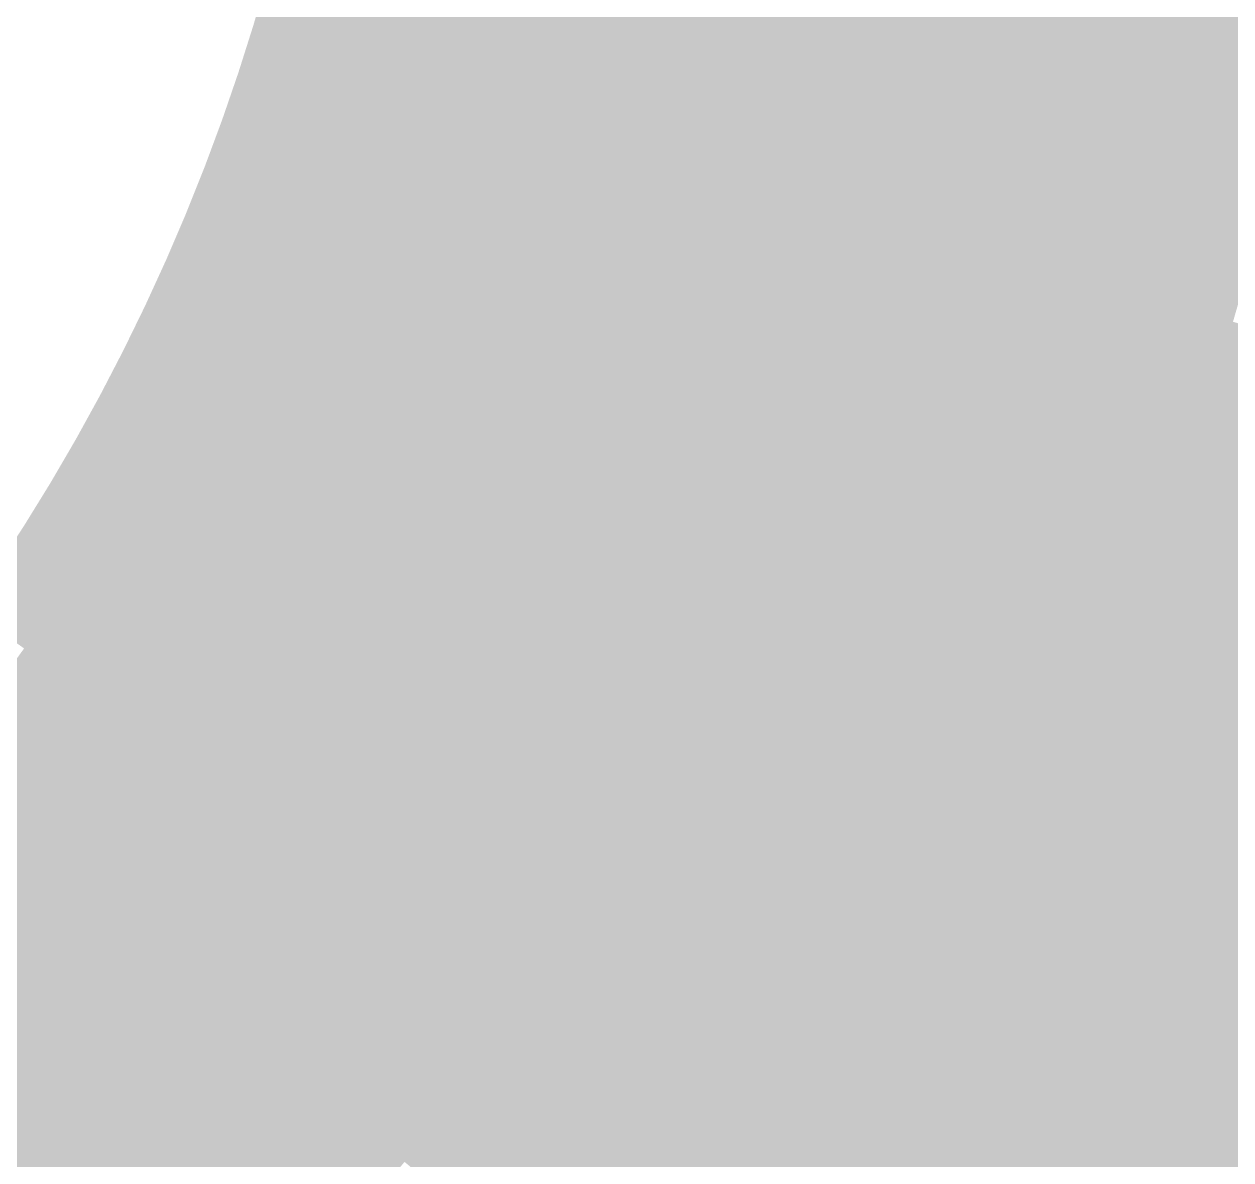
# Model space of a CAD drawing. Header units: inches. Extents: x -266 to 784, y -170 to 213.
# Drawn here: x 25.35 to 43.03, y -25.35 to -8.7 of the extents above; entities that cross this region are included whole.
import ezdxf

# ---------------------------------------------------------------- set-up
doc = ezdxf.new("R2010")
doc.units = ezdxf.units.IN
doc.header["$MEASUREMENT"] = 0

msp = doc.modelspace()

# ---------------------------------------------------------------- linework, layer by layer
at = {"color": 18, "true_color": 0x090002}
for points in [[(31.041, -7.775366), (32.011031, -8.018346), (30.840834, -8.534808), (31.80461, -8.801521)], [(30.840834, -8.534808), (31.80461, -8.801521), (30.622091, -9.28911), (31.579031, -9.579394)], [(30.622091, -9.28911), (31.579031, -9.579394), (30.384902, -10.037816), (31.33443, -10.351497)]]:
    msp.add_solid(points, dxfattribs=at)
at = {"color": 18, "true_color": 0x150005}
for points in [[(34.149575, -7.668543), (35.125277, -7.887645), (33.951094, -8.504306), (34.921125, -8.747286)], [(33.951094, -8.504306), (34.921125, -8.747286), (33.732162, -9.334947), (34.695938, -9.601659)]]:
    msp.add_solid(points, dxfattribs=at)
at = {"color": 18, "true_color": 0x260007}
msp.add_solid([(38.250626, -7.608523), (39.231411, -7.803613), (38.052383, -8.544948), (39.028085, -8.76405)], dxfattribs=at)
at = {"color": 18, "true_color": 0x1a0006}
for points in [[(35.125277, -7.887645), (36.100979, -8.106746), (34.921125, -8.747286), (35.891156, -8.990267)], [(34.921125, -8.747286), (35.891156, -8.990267), (34.695938, -9.601659), (35.659714, -9.868372)]]:
    msp.add_solid(points, dxfattribs=at)
at = {"color": 18, "true_color": 0x2b0008}
msp.add_solid([(39.231411, -7.803613), (40.212196, -7.998703), (39.028085, -8.76405), (40.003787, -8.983151)], dxfattribs=at)
at = {"color": 18, "true_color": 0x000000}
for points in [[(28.913282, -8.001383), (29.877058, -8.268095), (28.70821, -8.70854), (29.66515, -8.998825)], [(28.70821, -8.70854), (29.66515, -8.998825), (28.485845, -9.410452), (29.435374, -9.724134)], [(28.485845, -9.410452), (29.435374, -9.724134), (28.246322, -10.106696), (29.187866, -10.443585)], [(28.246322, -10.106696), (29.187866, -10.443585), (27.989784, -10.796851), (28.922777, -11.156746)], [(27.989784, -10.796851), (28.922777, -11.156746), (27.716386, -11.480503), (28.640266, -11.863186)], [(27.716386, -11.480503), (28.640266, -11.863186), (27.426293, -12.157239), (28.340502, -12.562481)], [(27.426293, -12.157239), (28.340502, -12.562481), (27.119679, -12.826653), (28.023668, -13.254208)], [(27.119679, -12.826653), (28.023668, -13.254208), (26.796729, -13.48834), (27.689953, -13.937951)], [(26.796729, -13.48834), (27.689953, -13.937951), (26.457638, -14.141902), (27.339559, -14.613299)], [(26.457638, -14.141902), (27.339559, -14.613299), (26.10261, -14.786946), (26.972697, -15.279844)], [(26.10261, -14.786946), (26.972697, -15.279844), (25.731858, -15.423082), (26.589587, -15.937185)], [(25.731858, -15.423082), (26.589587, -15.937185), (25.345607, -16.049929), (26.190461, -16.584926)], [(25.345607, -16.049929), (26.190461, -16.584926), (24.944088, -16.667107), (25.775558, -17.222677)], [(24.944088, -16.667107), (25.775558, -17.222677), (24.527544, -17.274246), (25.345129, -17.850054)]]:
    msp.add_solid(points, dxfattribs=at)
at = {"color": 18, "true_color": 0x0d0003}
for points in [[(32.011031, -8.018346), (32.981063, -8.261326), (31.80461, -8.801521), (32.768386, -9.068234)], [(31.80461, -8.801521), (32.768386, -9.068234), (31.579031, -9.579394), (32.535971, -9.869679)]]:
    msp.add_solid(points, dxfattribs=at)
at = {"color": 18, "true_color": 0x1e0006}
msp.add_solid([(36.100979, -8.106746), (37.076681, -8.325847), (35.891156, -8.990267), (36.861188, -9.233247)], dxfattribs=at)
at = {"color": 18, "true_color": 0x2f0009}
msp.add_solid([(40.212196, -7.998703), (41.192982, -8.193794), (40.003787, -8.983151), (40.979489, -9.202252)], dxfattribs=at)
at = {"color": 18, "true_color": 0x040001}
for points in [[(29.877058, -8.268095), (30.840834, -8.534808), (29.66515, -8.998825), (30.622091, -9.28911)], [(29.66515, -8.998825), (30.622091, -9.28911), (29.435374, -9.724134), (30.384902, -10.037816)], [(29.435374, -9.724134), (30.384902, -10.037816), (29.187866, -10.443585), (30.12941, -10.780475)], [(29.187866, -10.443585), (30.12941, -10.780475), (28.922777, -11.156746), (29.85577, -11.516641)]]:
    msp.add_solid(points, dxfattribs=at)
at = {"color": 18, "true_color": 0x110004}
for points in [[(32.981063, -8.261326), (33.951094, -8.504306), (32.768386, -9.068234), (33.732162, -9.334947)], [(32.768386, -9.068234), (33.732162, -9.334947), (32.535971, -9.869679), (33.492912, -10.159964)]]:
    msp.add_solid(points, dxfattribs=at)
at = {"color": 248, "true_color": 0x33000a}
msp.add_solid([(41.192982, -8.193794), (42.173767, -8.388884), (40.979489, -9.202252), (41.955192, -9.421353)], dxfattribs=at)
at = {"color": 18, "true_color": 0x220007}
msp.add_solid([(37.076681, -8.325847), (38.052383, -8.544948), (36.861188, -9.233247), (37.831219, -9.476227)], dxfattribs=at)
at = {"color": 248, "true_color": 0x37000b}
msp.add_solid([(42.173767, -8.388884), (43.154552, -8.583974), (41.955192, -9.421353), (42.930894, -9.640455)], dxfattribs=at)
at = {"color": 18, "true_color": 0x260008}
msp.add_solid([(38.052383, -8.544948), (39.028085, -8.76405), (37.831219, -9.476227), (38.80125, -9.719207)], dxfattribs=at)
at = {"color": 248, "true_color": 0x3c000b}
msp.add_solid([(43.154552, -8.583974), (44.135338, -8.779064), (42.930894, -9.640455), (43.906596, -9.859556)], dxfattribs=at)
at = {"color": 18, "true_color": 0x2b0009}
msp.add_solid([(39.028085, -8.76405), (40.003787, -8.983151), (38.80125, -9.719207), (39.771281, -9.962187)], dxfattribs=at)
at = {"color": 18, "true_color": 0x1e0007}
msp.add_solid([(35.891156, -8.990267), (36.861188, -9.233247), (35.659714, -9.868372), (36.62349, -10.135085)], dxfattribs=at)
at = {"color": 248, "true_color": 0x2f000a}
msp.add_solid([(40.003787, -8.983151), (40.979489, -9.202252), (39.771281, -9.962187), (40.741313, -10.205168)], dxfattribs=at)
at = {"color": 18, "true_color": 0x150006}
for points in [[(33.732162, -9.334947), (34.695938, -9.601659), (33.492912, -10.159964), (34.449852, -10.450248)], [(33.492912, -10.159964), (34.449852, -10.450248), (33.233486, -10.978861), (34.183014, -11.292543)]]:
    msp.add_solid(points, dxfattribs=at)
at = {"color": 18, "true_color": 0x220008}
msp.add_solid([(36.861188, -9.233247), (37.831219, -9.476227), (36.62349, -10.135085), (37.587267, -10.401798)], dxfattribs=at)
at = {"color": 248, "true_color": 0x33000b}
msp.add_solid([(40.979489, -9.202252), (41.955192, -9.421353), (40.741313, -10.205168), (41.711344, -10.448148)], dxfattribs=at)
at = {"color": 18, "true_color": 0x260009}
msp.add_solid([(37.831219, -9.476227), (38.80125, -9.719207), (37.587267, -10.401798), (38.551043, -10.66851)], dxfattribs=at)
at = {"color": 248, "true_color": 0x37000c}
msp.add_solid([(41.955192, -9.421353), (42.930894, -9.640455), (41.711344, -10.448148), (42.681375, -10.691128)], dxfattribs=at)
at = {"color": 18, "true_color": 0x0d0004}
for points in [[(31.579031, -9.579394), (32.535971, -9.869679), (31.33443, -10.351497), (32.283958, -10.665179)], [(31.33443, -10.351497), (32.283958, -10.665179), (31.070954, -11.117365), (32.012498, -11.454255)], [(31.070954, -11.117365), (32.012498, -11.454255), (30.788762, -11.876536), (31.721755, -12.236431)]]:
    msp.add_solid(points, dxfattribs=at)
at = {"color": 18, "true_color": 0x1a0007}
for points in [[(34.695938, -9.601659), (35.659714, -9.868372), (34.449852, -10.450248), (35.406792, -10.740533)], [(34.449852, -10.450248), (35.406792, -10.740533), (34.183014, -11.292543), (35.132543, -11.606224)]]:
    msp.add_solid(points, dxfattribs=at)
at = {"color": 248, "true_color": 0x2b000a}
msp.add_solid([(38.80125, -9.719207), (39.771281, -9.962187), (38.551043, -10.66851), (39.514819, -10.935223)], dxfattribs=at)
at = {"color": 248, "true_color": 0x3c000d}
msp.add_solid([(42.930894, -9.640455), (43.906596, -9.859556), (42.681375, -10.691128), (43.651406, -10.934108)], dxfattribs=at)
at = {"color": 18, "true_color": 0x110005}
for points in [[(32.535971, -9.869679), (33.492912, -10.159964), (32.283958, -10.665179), (33.233486, -10.978861)], [(32.283958, -10.665179), (33.233486, -10.978861), (32.012498, -11.454255), (32.954042, -11.791145)]]:
    msp.add_solid(points, dxfattribs=at)
at = {"color": 18, "true_color": 0x1e0008}
msp.add_solid([(35.659714, -9.868372), (36.62349, -10.135085), (35.406792, -10.740533), (36.363733, -11.030818)], dxfattribs=at)
at = {"color": 18, "true_color": 0x090003}
for points in [[(30.384902, -10.037816), (31.33443, -10.351497), (30.12941, -10.780475), (31.070954, -11.117365)], [(30.12941, -10.780475), (31.070954, -11.117365), (29.85577, -11.516641), (30.788762, -11.876536)], [(29.85577, -11.516641), (30.788762, -11.876536), (29.564145, -12.24587), (30.488025, -12.628553)], [(29.564145, -12.24587), (30.488025, -12.628553), (29.254712, -12.967722), (30.168922, -13.372963)], [(29.254712, -12.967722), (30.168922, -13.372963), (28.927657, -13.681763), (29.831647, -14.109318)]]:
    msp.add_solid(points, dxfattribs=at)
at = {"color": 248, "true_color": 0x2f000b}
msp.add_solid([(39.771281, -9.962187), (40.741313, -10.205168), (39.514819, -10.935223), (40.478595, -11.201936)], dxfattribs=at)
at = {"color": 18, "true_color": 0x220009}
msp.add_solid([(36.62349, -10.135085), (37.587267, -10.401798), (36.363733, -11.030818), (37.320673, -11.321102)], dxfattribs=at)
at = {"color": 248, "true_color": 0x33000c}
msp.add_solid([(40.741313, -10.205168), (41.711344, -10.448148), (40.478595, -11.201936), (41.442371, -11.468649)], dxfattribs=at)
at = {"color": 248, "true_color": 0x26000a}
msp.add_solid([(37.587267, -10.401798), (38.551043, -10.66851), (37.320673, -11.321102), (38.277613, -11.611387)], dxfattribs=at)
at = {"color": 248, "true_color": 0x37000d}
msp.add_solid([(41.711344, -10.448148), (42.681375, -10.691128), (41.442371, -11.468649), (42.406147, -11.735361)], dxfattribs=at)
at = {"color": 18, "true_color": 0x1e0009}
for points in [[(35.406792, -10.740533), (36.363733, -11.030818), (35.132543, -11.606224), (36.082071, -11.919906)], [(35.132543, -11.606224), (36.082071, -11.919906), (34.83713, -12.464925), (35.778674, -12.801814)]]:
    msp.add_solid(points, dxfattribs=at)
at = {"color": 248, "true_color": 0x2b000b}
msp.add_solid([(38.551043, -10.66851), (39.514819, -10.935223), (38.277613, -11.611387), (39.234554, -11.901672)], dxfattribs=at)
at = {"color": 248, "true_color": 0x3c000e}
msp.add_solid([(42.681375, -10.691128), (43.651406, -10.934108), (42.406147, -11.735361), (43.369923, -12.002074)], dxfattribs=at)
at = {"color": 248, "true_color": 0x2f000c}
msp.add_solid([(39.514819, -10.935223), (40.478595, -11.201936), (39.234554, -11.901672), (40.191494, -12.191956)], dxfattribs=at)
at = {"color": 18, "true_color": 0x150007}
for points in [[(33.233486, -10.978861), (34.183014, -11.292543), (32.954042, -11.791145), (33.895586, -12.128035)], [(32.954042, -11.791145), (33.895586, -12.128035), (32.654748, -12.596326), (33.587741, -12.956221)]]:
    msp.add_solid(points, dxfattribs=at)
at = {"color": 248, "true_color": 0x22000a}
msp.add_solid([(36.363733, -11.030818), (37.320673, -11.321102), (36.082071, -11.919906), (37.031599, -12.233588)], dxfattribs=at)
at = {"color": 18, "true_color": 0x040002}
for points in [[(28.922777, -11.156746), (29.85577, -11.516641), (28.640266, -11.863186), (29.564145, -12.24587)], [(28.640266, -11.863186), (29.564145, -12.24587), (28.340502, -12.562481), (29.254712, -12.967722)], [(28.340502, -12.562481), (29.254712, -12.967722), (28.023668, -13.254208), (28.927657, -13.681763)], [(28.023668, -13.254208), (28.927657, -13.681763), (27.689953, -13.937951), (28.583178, -14.387563)], [(27.689953, -13.937951), (28.583178, -14.387563), (27.339559, -14.613299), (28.22148, -15.084696)], [(27.339559, -14.613299), (28.22148, -15.084696), (26.972697, -15.279844), (27.842784, -15.772742)], [(26.972697, -15.279844), (27.842784, -15.772742), (26.589587, -15.937185), (27.447316, -16.451288)], [(26.589587, -15.937185), (27.447316, -16.451288), (26.190461, -16.584926), (27.035314, -17.119924)], [(26.190461, -16.584926), (27.035314, -17.119924), (25.775558, -17.222677), (26.607028, -17.778247)], [(25.775558, -17.222677), (26.607028, -17.778247), (25.345129, -17.850054), (26.162714, -18.425862)]]:
    msp.add_solid(points, dxfattribs=at)
at = {"color": 18, "true_color": 0x1a0008}
msp.add_solid([(34.183014, -11.292543), (35.132543, -11.606224), (33.895586, -12.128035), (34.83713, -12.464925)], dxfattribs=at)
at = {"color": 248, "true_color": 0x33000d}
msp.add_solid([(40.478595, -11.201936), (41.442371, -11.468649), (40.191494, -12.191956), (41.148434, -12.482241)], dxfattribs=at)
at = {"color": 18, "true_color": 0x110006}
for points in [[(32.012498, -11.454255), (32.954042, -11.791145), (31.721755, -12.236431), (32.654748, -12.596326)], [(31.721755, -12.236431), (32.654748, -12.596326), (31.411904, -13.011237), (32.335784, -13.39392)], [(31.411904, -13.011237), (32.335784, -13.39392), (31.083132, -13.778205), (31.997341, -14.183446)]]:
    msp.add_solid(points, dxfattribs=at)
at = {"color": 248, "true_color": 0x26000b}
msp.add_solid([(37.320673, -11.321102), (38.277613, -11.611387), (37.031599, -12.233588), (37.981127, -12.54727)], dxfattribs=at)
at = {"color": 248, "true_color": 0x37000f}
msp.add_solid([(41.442371, -11.468649), (42.406147, -11.735361), (41.148434, -12.482241), (42.105375, -12.772526)], dxfattribs=at)
at = {"color": 248, "true_color": 0x2b000c}
msp.add_solid([(38.277613, -11.611387), (39.234554, -11.901672), (37.981127, -12.54727), (38.930655, -12.860951)], dxfattribs=at)
at = {"color": 248, "true_color": 0x3c0010}
msp.add_solid([(42.406147, -11.735361), (43.369923, -12.002074), (42.105375, -12.772526), (43.062315, -13.06281)], dxfattribs=at)
at = {"color": 18, "true_color": 0x0d0005}
for points in [[(30.788762, -11.876536), (31.721755, -12.236431), (30.488025, -12.628553), (31.411904, -13.011237)], [(30.488025, -12.628553), (31.411904, -13.011237), (30.168922, -13.372963), (31.083132, -13.778205)], [(30.168922, -13.372963), (31.083132, -13.778205), (29.831647, -14.109318), (30.735636, -14.536873)], [(29.831647, -14.109318), (30.735636, -14.536873), (29.476402, -14.837174), (30.369626, -15.286785)]]:
    msp.add_solid(points, dxfattribs=at)
at = {"color": 248, "true_color": 0x22000b}
for points in [[(36.082071, -11.919906), (37.031599, -12.233588), (35.778674, -12.801814), (36.720219, -13.138704)], [(35.778674, -12.801814), (36.720219, -13.138704), (35.453726, -13.676011), (36.386719, -14.035906)]]:
    msp.add_solid(points, dxfattribs=at)
at = {"color": 248, "true_color": 0x2f000d}
msp.add_solid([(39.234554, -11.901672), (40.191494, -12.191956), (38.930655, -12.860951), (39.880184, -13.174633)], dxfattribs=at)
at = {"color": 18, "true_color": 0x1a0009}
for points in [[(33.895586, -12.128035), (34.83713, -12.464925), (33.587741, -12.956221), (34.520734, -13.316116)], [(33.587741, -12.956221), (34.520734, -13.316116), (33.259663, -13.776604), (34.183543, -14.159287)]]:
    msp.add_solid(points, dxfattribs=at)
at = {"color": 248, "true_color": 0x33000f}
msp.add_solid([(40.191494, -12.191956), (41.148434, -12.482241), (39.880184, -13.174633), (40.829712, -13.488315)], dxfattribs=at)
at = {"color": 248, "true_color": 0x26000c}
msp.add_solid([(37.031599, -12.233588), (37.981127, -12.54727), (36.720219, -13.138704), (37.661763, -13.475594)], dxfattribs=at)
at = {"color": 248, "true_color": 0x1e000a}
msp.add_solid([(34.83713, -12.464925), (35.778674, -12.801814), (34.520734, -13.316116), (35.453726, -13.676011)], dxfattribs=at)
at = {"color": 248, "true_color": 0x2b000d}
msp.add_solid([(37.981127, -12.54727), (38.930655, -12.860951), (37.661763, -13.475594), (38.603307, -13.812484)], dxfattribs=at)
at = {"color": 248, "true_color": 0x370010}
msp.add_solid([(41.148434, -12.482241), (42.105375, -12.772526), (40.829712, -13.488315), (41.77924, -13.801997)], dxfattribs=at)
at = {"color": 18, "true_color": 0x150008}
for points in [[(32.654748, -12.596326), (33.587741, -12.956221), (32.335784, -13.39392), (33.259663, -13.776604)], [(32.335784, -13.39392), (33.259663, -13.776604), (31.997341, -14.183446), (32.911551, -14.588687)]]:
    msp.add_solid(points, dxfattribs=at)
at = {"color": 248, "true_color": 0x2f000e}
msp.add_solid([(38.930655, -12.860951), (39.880184, -13.174633), (38.603307, -13.812484), (39.544851, -14.149374)], dxfattribs=at)
at = {"color": 248, "true_color": 0x3c0011}
msp.add_solid([(42.105375, -12.772526), (43.062315, -13.06281), (41.77924, -13.801997), (42.728768, -14.115678)], dxfattribs=at)
at = {"color": 248, "true_color": 0x400012}
msp.add_solid([(43.062315, -13.06281), (44.019255, -13.353095), (42.728768, -14.115678), (43.678296, -14.42936)], dxfattribs=at)
at = {"color": 248, "true_color": 0x26000d}
msp.add_solid([(36.720219, -13.138704), (37.661763, -13.475594), (36.386719, -14.035906), (37.319712, -14.395801)], dxfattribs=at)
at = {"color": 248, "true_color": 0x330010}
msp.add_solid([(39.880184, -13.174633), (40.829712, -13.488315), (39.544851, -14.149374), (40.486395, -14.486264)], dxfattribs=at)
at = {"color": 248, "true_color": 0x1e000b}
for points in [[(34.520734, -13.316116), (35.453726, -13.676011), (34.183543, -14.159287), (35.107422, -14.54197)], [(34.183543, -14.159287), (35.107422, -14.54197), (33.825761, -14.993929), (34.739971, -15.39917)]]:
    msp.add_solid(points, dxfattribs=at)
at = {"color": 248, "true_color": 0x2b000e}
msp.add_solid([(37.661763, -13.475594), (38.603307, -13.812484), (37.319712, -14.395801), (38.252705, -14.755697)], dxfattribs=at)
at = {"color": 248, "true_color": 0x370011}
msp.add_solid([(40.829712, -13.488315), (41.77924, -13.801997), (40.486395, -14.486264), (41.427939, -14.823154)], dxfattribs=at)
at = {"color": 18, "true_color": 0x090004}
for points in [[(28.927657, -13.681763), (29.831647, -14.109318), (28.583178, -14.387563), (29.476402, -14.837174)], [(28.583178, -14.387563), (29.476402, -14.837174), (28.22148, -15.084696), (29.103402, -15.556092)], [(28.22148, -15.084696), (29.103402, -15.556092), (27.842784, -15.772742), (28.712871, -16.26564)], [(27.842784, -15.772742), (28.712871, -16.26564), (27.447316, -16.451288), (28.305044, -16.965391)], [(27.447316, -16.451288), (28.305044, -16.965391), (27.035314, -17.119924), (27.880168, -17.654921)]]:
    msp.add_solid(points, dxfattribs=at)
at = {"color": 18, "true_color": 0x110007}
for points in [[(31.083132, -13.778205), (31.997341, -14.183446), (30.735636, -14.536873), (31.639625, -14.964428)], [(30.735636, -14.536873), (31.639625, -14.964428), (30.369626, -15.286785), (31.262851, -15.736397)]]:
    msp.add_solid(points, dxfattribs=at)
at = {"color": 248, "true_color": 0x1a000a}
for points in [[(33.259663, -13.776604), (34.183543, -14.159287), (32.911551, -14.588687), (33.825761, -14.993929)], [(32.911551, -14.588687), (33.825761, -14.993929), (32.543615, -15.391983), (33.447604, -15.819538)]]:
    msp.add_solid(points, dxfattribs=at)
at = {"color": 248, "true_color": 0x22000c}
msp.add_solid([(35.453726, -13.676011), (36.386719, -14.035906), (35.107422, -14.54197), (36.031302, -14.924654)], dxfattribs=at)
at = {"color": 248, "true_color": 0x2f0010}
msp.add_solid([(38.603307, -13.812484), (39.544851, -14.149374), (38.252705, -14.755697), (39.185698, -15.115592)], dxfattribs=at)
at = {"color": 248, "true_color": 0x3c0012}
msp.add_solid([(41.77924, -13.801997), (42.728768, -14.115678), (41.427939, -14.823154), (42.369483, -15.160043)], dxfattribs=at)
at = {"color": 248, "true_color": 0x26000e}
msp.add_solid([(36.386719, -14.035906), (37.319712, -14.395801), (36.031302, -14.924654), (36.955181, -15.307337)], dxfattribs=at)
at = {"color": 248, "true_color": 0x400014}
msp.add_solid([(42.728768, -14.115678), (43.678296, -14.42936), (42.369483, -15.160043), (43.311027, -15.496933)], dxfattribs=at)
at = {"color": 18, "true_color": 0x150009}
for points in [[(31.997341, -14.183446), (32.911551, -14.588687), (31.639625, -14.964428), (32.543615, -15.391983)], [(31.639625, -14.964428), (32.543615, -15.391983), (31.262851, -15.736397), (32.156075, -16.186008)]]:
    msp.add_solid(points, dxfattribs=at)
at = {"color": 248, "true_color": 0x330011}
msp.add_solid([(39.544851, -14.149374), (40.486395, -14.486264), (39.185698, -15.115592), (40.11869, -15.475487)], dxfattribs=at)
at = {"color": 248, "true_color": 0x2b000f}
msp.add_solid([(37.319712, -14.395801), (38.252705, -14.755697), (36.955181, -15.307337), (37.879061, -15.690021)], dxfattribs=at)
at = {"color": 248, "true_color": 0x370012}
msp.add_solid([(40.486395, -14.486264), (41.427939, -14.823154), (40.11869, -15.475487), (41.051683, -15.835382)], dxfattribs=at)
at = {"color": 248, "true_color": 0x22000d}
msp.add_solid([(35.107422, -14.54197), (36.031302, -14.924654), (34.739971, -15.39917), (35.65418, -15.804411)], dxfattribs=at)
at = {"color": 18, "true_color": 0x0d0006}
for points in [[(29.476402, -14.837174), (30.369626, -15.286785), (29.103402, -15.556092), (29.985323, -16.027489)], [(29.103402, -15.556092), (29.985323, -16.027489), (28.712871, -16.26564), (29.582958, -16.758539)], [(28.712871, -16.26564), (29.582958, -16.758539), (28.305044, -16.965391), (29.162773, -17.479493)]]:
    msp.add_solid(points, dxfattribs=at)
at = {"color": 248, "true_color": 0x2f0011}
msp.add_solid([(38.252705, -14.755697), (39.185698, -15.115592), (37.879061, -15.690021), (38.80294, -16.072704)], dxfattribs=at)
at = {"color": 248, "true_color": 0x3c0014}
msp.add_solid([(41.427939, -14.823154), (42.369483, -15.160043), (41.051683, -15.835382), (41.984676, -16.195277)], dxfattribs=at)
at = {"color": 248, "true_color": 0x1e000c}
msp.add_solid([(33.825761, -14.993929), (34.739971, -15.39917), (33.447604, -15.819538), (34.351593, -16.247094)], dxfattribs=at)
at = {"color": 248, "true_color": 0x26000f}
for points in [[(36.031302, -14.924654), (36.955181, -15.307337), (35.65418, -15.804411), (36.56839, -16.209653)], [(35.65418, -15.804411), (36.56839, -16.209653), (35.255582, -16.674649), (36.159572, -17.102204)]]:
    msp.add_solid(points, dxfattribs=at)
at = {"color": 248, "true_color": 0x330012}
msp.add_solid([(39.185698, -15.115592), (40.11869, -15.475487), (38.80294, -16.072704), (39.72682, -16.455388)], dxfattribs=at)
at = {"color": 248, "true_color": 0x400015}
msp.add_solid([(42.369483, -15.160043), (43.311027, -15.496933), (41.984676, -16.195277), (42.917669, -16.555172)], dxfattribs=at)
at = {"color": 18, "true_color": 0x110008}
for points in [[(30.369626, -15.286785), (31.262851, -15.736397), (29.985323, -16.027489), (30.867244, -16.498886)], [(29.985323, -16.027489), (30.867244, -16.498886), (29.582958, -16.758539), (30.453045, -17.251437)], [(29.582958, -16.758539), (30.453045, -17.251437), (29.162773, -17.479493), (30.020501, -17.993596)]]:
    msp.add_solid(points, dxfattribs=at)
at = {"color": 248, "true_color": 0x2b0010}
msp.add_solid([(36.955181, -15.307337), (37.879061, -15.690021), (36.56839, -16.209653), (37.4826, -16.614894)], dxfattribs=at)
at = {"color": 248, "true_color": 0x1a000b}
msp.add_solid([(32.543615, -15.391983), (33.447604, -15.819538), (32.156075, -16.186008), (33.049299, -16.635619)], dxfattribs=at)
at = {"color": 248, "true_color": 0x22000e}
msp.add_solid([(34.739971, -15.39917), (35.65418, -15.804411), (34.351593, -16.247094), (35.255582, -16.674649)], dxfattribs=at)
at = {"color": 248, "true_color": 0x370014}
msp.add_solid([(40.11869, -15.475487), (41.051683, -15.835382), (39.72682, -16.455388), (40.650699, -16.838071)], dxfattribs=at)
at = {"color": 248, "true_color": 0x440017}
msp.add_solid([(43.311027, -15.496933), (44.252571, -15.833823), (42.917669, -16.555172), (43.850662, -16.915067)], dxfattribs=at)
at = {"color": 248, "true_color": 0x15000a}
for points in [[(31.262851, -15.736397), (32.156075, -16.186008), (30.867244, -16.498886), (31.749166, -16.970283)], [(30.867244, -16.498886), (31.749166, -16.970283), (30.453045, -17.251437), (31.323132, -17.744335)]]:
    msp.add_solid(points, dxfattribs=at)
at = {"color": 248, "true_color": 0x2f0012}
msp.add_solid([(37.879061, -15.690021), (38.80294, -16.072704), (37.4826, -16.614894), (38.39681, -17.020135)], dxfattribs=at)
at = {"color": 248, "true_color": 0x1e000d}
for points in [[(33.447604, -15.819538), (34.351593, -16.247094), (33.049299, -16.635619), (33.942523, -17.085231)], [(33.049299, -16.635619), (33.942523, -17.085231), (32.631087, -17.441679), (33.513008, -17.913076)]]:
    msp.add_solid(points, dxfattribs=at)
at = {"color": 248, "true_color": 0x3c0015}
msp.add_solid([(41.051683, -15.835382), (41.984676, -16.195277), (40.650699, -16.838071), (41.574579, -17.220754)], dxfattribs=at)
at = {"color": 248, "true_color": 0x330013}
msp.add_solid([(38.80294, -16.072704), (39.72682, -16.455388), (38.39681, -17.020135), (39.311019, -17.425377)], dxfattribs=at)
at = {"color": 248, "true_color": 0x1a000c}
for points in [[(32.156075, -16.186008), (33.049299, -16.635619), (31.749166, -16.970283), (32.631087, -17.441679)], [(31.749166, -16.970283), (32.631087, -17.441679), (31.323132, -17.744335), (32.193219, -18.237233)]]:
    msp.add_solid(points, dxfattribs=at)
at = {"color": 248, "true_color": 0x22000f}
for points in [[(34.351593, -16.247094), (35.255582, -16.674649), (33.942523, -17.085231), (34.835748, -17.534842)], [(33.942523, -17.085231), (34.835748, -17.534842), (33.513008, -17.913076), (34.394929, -18.384473)]]:
    msp.add_solid(points, dxfattribs=at)
at = {"color": 248, "true_color": 0x2b0011}
msp.add_solid([(36.56839, -16.209653), (37.4826, -16.614894), (36.159572, -17.102204), (37.063561, -17.529759)], dxfattribs=at)
at = {"color": 248, "true_color": 0x400017}
msp.add_solid([(41.984676, -16.195277), (42.917669, -16.555172), (41.574579, -17.220754), (42.498458, -17.603438)], dxfattribs=at)
at = {"color": 248, "true_color": 0x2f0013}
msp.add_solid([(37.4826, -16.614894), (38.39681, -17.020135), (37.063561, -17.529759), (37.96755, -17.957314)], dxfattribs=at)
at = {"color": 248, "true_color": 0x370015}
msp.add_solid([(39.72682, -16.455388), (40.650699, -16.838071), (39.311019, -17.425377), (40.225229, -17.830618)], dxfattribs=at)
at = {"color": 248, "true_color": 0x440018}
msp.add_solid([(42.917669, -16.555172), (43.850662, -16.915067), (42.498458, -17.603438), (43.422338, -17.986121)], dxfattribs=at)
at = {"color": 248, "true_color": 0x260010}
msp.add_solid([(35.255582, -16.674649), (36.159572, -17.102204), (34.835748, -17.534842), (35.728972, -17.984453)], dxfattribs=at)
at = {"color": 18, "true_color": 0x0d0007}
for points in [[(28.305044, -16.965391), (29.162773, -17.479493), (27.880168, -17.654921), (28.725021, -18.189919)], [(27.880168, -17.654921), (28.725021, -18.189919), (27.438497, -18.333818), (28.269967, -18.889388)], [(27.438497, -18.333818), (28.269967, -18.889388), (26.980299, -19.00167), (27.797884, -19.577479)]]:
    msp.add_solid(points, dxfattribs=at)
at = {"color": 248, "true_color": 0x3c0017}
msp.add_solid([(40.650699, -16.838071), (41.574579, -17.220754), (40.225229, -17.830618), (41.139439, -18.235859)], dxfattribs=at)
at = {"color": 18, "true_color": 0x090005}
for points in [[(27.035314, -17.119924), (27.880168, -17.654921), (26.607028, -17.778247), (27.438497, -18.333818)], [(26.607028, -17.778247), (27.438497, -18.333818), (26.162714, -18.425862), (26.980299, -19.00167)], [(26.162714, -18.425862), (26.980299, -19.00167), (25.702641, -19.062378), (26.505849, -19.658077)], [(25.702641, -19.062378), (26.505849, -19.658077), (25.227086, -19.687411), (26.015432, -20.302642)], [(25.227086, -19.687411), (26.015432, -20.302642), (24.736335, -20.300585), (25.509345, -20.934978)]]:
    msp.add_solid(points, dxfattribs=at)
at = {"color": 248, "true_color": 0x2b0012}
msp.add_solid([(36.159572, -17.102204), (37.063561, -17.529759), (35.728972, -17.984453), (36.622196, -18.434065)], dxfattribs=at)
at = {"color": 248, "true_color": 0x330015}
msp.add_solid([(38.39681, -17.020135), (39.311019, -17.425377), (37.96755, -17.957314), (38.87154, -18.384869)], dxfattribs=at)
at = {"color": 248, "true_color": 0x15000b}
for points in [[(30.453045, -17.251437), (31.323132, -17.744335), (30.020501, -17.993596), (30.87823, -18.507699)], [(30.020501, -17.993596), (30.87823, -18.507699), (29.569875, -18.724917), (30.414728, -19.259914)]]:
    msp.add_solid(points, dxfattribs=at)
at = {"color": 248, "true_color": 0x400018}
msp.add_solid([(41.574579, -17.220754), (42.498458, -17.603438), (41.139439, -18.235859), (42.053649, -18.6411)], dxfattribs=at)
at = {"color": 18, "true_color": 0x110009}
for points in [[(29.162773, -17.479493), (30.020501, -17.993596), (28.725021, -18.189919), (29.569875, -18.724917)], [(28.725021, -18.189919), (29.569875, -18.724917), (28.269967, -18.889388), (29.101436, -19.444958)]]:
    msp.add_solid(points, dxfattribs=at)
at = {"color": 248, "true_color": 0x1e000e}
msp.add_solid([(32.631087, -17.441679), (33.513008, -17.913076), (32.193219, -18.237233), (33.063306, -18.730131)], dxfattribs=at)
at = {"color": 248, "true_color": 0x370016}
msp.add_solid([(39.311019, -17.425377), (40.225229, -17.830618), (38.87154, -18.384869), (39.775529, -18.812424)], dxfattribs=at)
at = {"color": 248, "true_color": 0x260011}
msp.add_solid([(34.835748, -17.534842), (35.728972, -17.984453), (34.394929, -18.384473), (35.276851, -18.855869)], dxfattribs=at)
at = {"color": 248, "true_color": 0x2f0014}
msp.add_solid([(37.063561, -17.529759), (37.96755, -17.957314), (36.622196, -18.434065), (37.515421, -18.883676)], dxfattribs=at)
at = {"color": 248, "true_color": 0x44001a}
msp.add_solid([(42.498458, -17.603438), (43.422338, -17.986121), (42.053649, -18.6411), (42.967859, -19.046342)], dxfattribs=at)
at = {"color": 18, "true_color": 0x040003}
for points in [[(25.345129, -17.850054), (26.162714, -18.425862), (24.899433, -18.466678), (25.702641, -19.062378)], [(24.899433, -18.466678), (25.702641, -19.062378), (24.438739, -19.072179), (25.227086, -19.687411)]]:
    msp.add_solid(points, dxfattribs=at)
at = {"color": 248, "true_color": 0x1a000d}
for points in [[(31.323132, -17.744335), (32.193219, -18.237233), (30.87823, -18.507699), (31.735959, -19.021802)], [(30.87823, -18.507699), (31.735959, -19.021802), (30.414728, -19.259914), (31.259582, -19.794912)]]:
    msp.add_solid(points, dxfattribs=at)
at = {"color": 248, "true_color": 0x3c0018}
msp.add_solid([(40.225229, -17.830618), (41.139439, -18.235859), (39.775529, -18.812424), (40.679518, -19.239979)], dxfattribs=at)
at = {"color": 248, "true_color": 0x220010}
msp.add_solid([(33.513008, -17.913076), (34.394929, -18.384473), (33.063306, -18.730131), (33.933393, -19.22303)], dxfattribs=at)
at = {"color": 248, "true_color": 0x2b0013}
msp.add_solid([(35.728972, -17.984453), (36.622196, -18.434065), (35.276851, -18.855869), (36.158772, -19.327266)], dxfattribs=at)
at = {"color": 248, "true_color": 0x330016}
msp.add_solid([(37.96755, -17.957314), (38.87154, -18.384869), (37.515421, -18.883676), (38.408645, -19.333287)], dxfattribs=at)
at = {"color": 248, "true_color": 0x49001b}
msp.add_solid([(43.422338, -17.986121), (44.346218, -18.368805), (42.967859, -19.046342), (43.882068, -19.451583)], dxfattribs=at)
at = {"color": 248, "true_color": 0x1e000f}
msp.add_solid([(32.193219, -18.237233), (33.063306, -18.730131), (31.735959, -19.021802), (32.593687, -19.535904)], dxfattribs=at)
at = {"color": 248, "true_color": 0x260012}
msp.add_solid([(34.394929, -18.384473), (35.276851, -18.855869), (33.933393, -19.22303), (34.80348, -19.715928)], dxfattribs=at)
at = {"color": 248, "true_color": 0x370018}
msp.add_solid([(38.87154, -18.384869), (39.775529, -18.812424), (38.408645, -19.333287), (39.301869, -19.782899)], dxfattribs=at)
at = {"color": 248, "true_color": 0x40001a}
msp.add_solid([(41.139439, -18.235859), (42.053649, -18.6411), (40.679518, -19.239979), (41.583507, -19.667534)], dxfattribs=at)
at = {"color": 248, "true_color": 0x2f0015}
msp.add_solid([(36.622196, -18.434065), (37.515421, -18.883676), (36.158772, -19.327266), (37.040693, -19.798663)], dxfattribs=at)
at = {"color": 248, "true_color": 0x15000c}
for points in [[(29.569875, -18.724917), (30.414728, -19.259914), (29.101436, -19.444958), (29.932906, -20.000528)], [(29.101436, -19.444958), (29.932906, -20.000528), (28.615468, -20.153287), (29.433053, -20.729095)]]:
    msp.add_solid(points, dxfattribs=at)
at = {"color": 248, "true_color": 0x220011}
msp.add_solid([(33.063306, -18.730131), (33.933393, -19.22303), (32.593687, -19.535904), (33.451416, -20.050007)], dxfattribs=at)
at = {"color": 248, "true_color": 0x44001b}
msp.add_solid([(42.053649, -18.6411), (42.967859, -19.046342), (41.583507, -19.667534), (42.487497, -20.095089)], dxfattribs=at)
at = {"color": 248, "true_color": 0x11000a}
for points in [[(28.269967, -18.889388), (29.101436, -19.444958), (27.797884, -19.577479), (28.615468, -20.153287)], [(27.797884, -19.577479), (28.615468, -20.153287), (27.309056, -20.253776), (28.112264, -20.849476)], [(27.309056, -20.253776), (28.112264, -20.849476), (26.803779, -20.917874), (27.592125, -21.533106)]]:
    msp.add_solid(points, dxfattribs=at)
at = {"color": 248, "true_color": 0x2b0014}
msp.add_solid([(35.276851, -18.855869), (36.158772, -19.327266), (34.80348, -19.715928), (35.673567, -20.208826)], dxfattribs=at)
at = {"color": 248, "true_color": 0x330017}
msp.add_solid([(37.515421, -18.883676), (38.408645, -19.333287), (37.040693, -19.798663), (37.922614, -20.27006)], dxfattribs=at)
at = {"color": 248, "true_color": 0x3c0019}
msp.add_solid([(39.775529, -18.812424), (40.679518, -19.239979), (39.301869, -19.782899), (40.195094, -20.23251)], dxfattribs=at)
at = {"color": 18, "true_color": 0x0d0008}
for points in [[(26.980299, -19.00167), (27.797884, -19.577479), (26.505849, -19.658077), (27.309056, -20.253776)], [(26.505849, -19.658077), (27.309056, -20.253776), (26.015432, -20.302642), (26.803779, -20.917874)], [(26.015432, -20.302642), (26.803779, -20.917874), (25.509345, -20.934978), (26.282355, -21.569372)], [(25.509345, -20.934978), (26.282355, -21.569372), (24.987892, -21.554704), (25.745101, -22.207877)]]:
    msp.add_solid(points, dxfattribs=at)
at = {"color": 248, "true_color": 0x1e0010}
for points in [[(31.735959, -19.021802), (32.593687, -19.535904), (31.259582, -19.794912), (32.104435, -20.32991)], [(31.259582, -19.794912), (32.104435, -20.32991), (30.764376, -20.556099), (31.595845, -21.111669)]]:
    msp.add_solid(points, dxfattribs=at)
at = {"color": 238, "true_color": 0x49001d}
msp.add_solid([(42.967859, -19.046342), (43.882068, -19.451583), (42.487497, -20.095089), (43.391486, -20.522644)], dxfattribs=at)
at = {"color": 248, "true_color": 0x1a000e}
for points in [[(30.414728, -19.259914), (31.259582, -19.794912), (29.932906, -20.000528), (30.764376, -20.556099)], [(29.932906, -20.000528), (30.764376, -20.556099), (29.433053, -20.729095), (30.250638, -21.304903)]]:
    msp.add_solid(points, dxfattribs=at)
at = {"color": 248, "true_color": 0x260013}
msp.add_solid([(33.933393, -19.22303), (34.80348, -19.715928), (33.451416, -20.050007), (34.309144, -20.56411)], dxfattribs=at)
at = {"color": 248, "true_color": 0x40001b}
msp.add_solid([(40.679518, -19.239979), (41.583507, -19.667534), (40.195094, -20.23251), (41.088318, -20.682121)], dxfattribs=at)
at = {"color": 248, "true_color": 0x2f0016}
msp.add_solid([(36.158772, -19.327266), (37.040693, -19.798663), (35.673567, -20.208826), (36.543654, -20.701724)], dxfattribs=at)
at = {"color": 248, "true_color": 0x370019}
msp.add_solid([(38.408645, -19.333287), (39.301869, -19.782899), (37.922614, -20.27006), (38.804536, -20.741456)], dxfattribs=at)
at = {"color": 248, "true_color": 0x220012}
msp.add_solid([(32.593687, -19.535904), (33.451416, -20.050007), (32.104435, -20.32991), (32.949289, -20.864907)], dxfattribs=at)
at = {"color": 248, "true_color": 0x2b0015}
msp.add_solid([(34.80348, -19.715928), (35.673567, -20.208826), (34.309144, -20.56411), (35.166873, -21.078213)], dxfattribs=at)
at = {"color": 248, "true_color": 0x330018}
msp.add_solid([(37.040693, -19.798663), (37.922614, -20.27006), (36.543654, -20.701724), (37.413741, -21.194622)], dxfattribs=at)
at = {"color": 248, "true_color": 0x3c001b}
msp.add_solid([(39.301869, -19.782899), (40.195094, -20.23251), (38.804536, -20.741456), (39.686457, -21.212853)], dxfattribs=at)
at = {"color": 238, "true_color": 0x44001d}
msp.add_solid([(41.583507, -19.667534), (42.487497, -20.095089), (41.088318, -20.682121), (41.981542, -21.131733)], dxfattribs=at)
at = {"color": 248, "true_color": 0x15000d}
for points in [[(28.615468, -20.153287), (29.433053, -20.729095), (28.112264, -20.849476), (28.915471, -21.445175)], [(28.112264, -20.849476), (28.915471, -21.445175), (27.592125, -21.533106), (28.380471, -22.148337)]]:
    msp.add_solid(points, dxfattribs=at)
at = {"color": 248, "true_color": 0x260014}
msp.add_solid([(33.451416, -20.050007), (34.309144, -20.56411), (32.949289, -20.864907), (33.794143, -21.399905)], dxfattribs=at)
at = {"color": 238, "true_color": 0x49001f}
msp.add_solid([(42.487497, -20.095089), (43.391486, -20.522644), (41.981542, -21.131733), (42.874766, -21.581344)], dxfattribs=at)
at = {"color": 18, "true_color": 0x090006}
msp.add_solid([(24.736335, -20.300585), (25.509345, -20.934978), (24.230683, -20.901531), (24.987892, -21.554704)], dxfattribs=at)
at = {"color": 248, "true_color": 0x220013}
for points in [[(32.104435, -20.32991), (32.949289, -20.864907), (31.595845, -21.111669), (32.427315, -21.667239)], [(31.595845, -21.111669), (32.427315, -21.667239), (31.068223, -21.880711), (31.885808, -22.456519)]]:
    msp.add_solid(points, dxfattribs=at)
at = {"color": 248, "true_color": 0x2f0017}
msp.add_solid([(35.673567, -20.208826), (36.543654, -20.701724), (35.166873, -21.078213), (36.024602, -21.592315)], dxfattribs=at)
at = {"color": 248, "true_color": 0x37001a}
msp.add_solid([(37.922614, -20.27006), (38.804536, -20.741456), (37.413741, -21.194622), (38.283828, -21.68752)], dxfattribs=at)
at = {"color": 238, "true_color": 0x40001d}
msp.add_solid([(40.195094, -20.23251), (41.088318, -20.682121), (39.686457, -21.212853), (40.568378, -21.68425)], dxfattribs=at)
at = {"color": 248, "true_color": 0x1e0011}
msp.add_solid([(30.764376, -20.556099), (31.595845, -21.111669), (30.250638, -21.304903), (31.068223, -21.880711)], dxfattribs=at)
at = {"color": 248, "true_color": 0x2b0016}
msp.add_solid([(34.309144, -20.56411), (35.166873, -21.078213), (33.794143, -21.399905), (34.638996, -21.934902)], dxfattribs=at)
at = {"color": 238, "true_color": 0x44001f}
msp.add_solid([(41.088318, -20.682121), (41.981542, -21.131733), (40.568378, -21.68425), (41.450299, -22.155647)], dxfattribs=at)
at = {"color": 238, "true_color": 0x4d0021}
msp.add_solid([(43.391486, -20.522644), (44.295475, -20.9502), (42.874766, -21.581344), (43.767991, -22.030955)], dxfattribs=at)
at = {"color": 248, "true_color": 0x1a000f}
msp.add_solid([(29.433053, -20.729095), (30.250638, -21.304903), (28.915471, -21.445175), (29.718679, -22.040874)], dxfattribs=at)
at = {"color": 248, "true_color": 0x260015}
msp.add_solid([(32.949289, -20.864907), (33.794143, -21.399905), (32.427315, -21.667239), (33.258784, -22.222809)], dxfattribs=at)
at = {"color": 248, "true_color": 0x330019}
msp.add_solid([(36.543654, -20.701724), (37.413741, -21.194622), (36.024602, -21.592315), (36.88233, -22.106418)], dxfattribs=at)
at = {"color": 248, "true_color": 0x3c001c}
msp.add_solid([(38.804536, -20.741456), (39.686457, -21.212853), (38.283828, -21.68752), (39.153915, -22.180419)], dxfattribs=at)
at = {"color": 248, "true_color": 0x11000b}
for points in [[(26.803779, -20.917874), (27.592125, -21.533106), (26.282355, -21.569372), (27.055366, -22.203765)], [(26.282355, -21.569372), (27.055366, -22.203765), (25.745101, -22.207877), (26.50231, -22.86105)]]:
    msp.add_solid(points, dxfattribs=at)
at = {"color": 248, "true_color": 0x2f0018}
msp.add_solid([(35.166873, -21.078213), (36.024602, -21.592315), (34.638996, -21.934902), (35.48385, -22.4699)], dxfattribs=at)
at = {"color": 248, "true_color": 0x37001c}
msp.add_solid([(37.413741, -21.194622), (38.283828, -21.68752), (36.88233, -22.106418), (37.740059, -22.620521)], dxfattribs=at)
at = {"color": 238, "true_color": 0x40001e}
msp.add_solid([(39.686457, -21.212853), (40.568378, -21.68425), (39.153915, -22.180419), (40.024002, -22.673317)], dxfattribs=at)
at = {"color": 238, "true_color": 0x490021}
msp.add_solid([(41.981542, -21.131733), (42.874766, -21.581344), (41.450299, -22.155647), (42.332221, -22.627043)], dxfattribs=at)
at = {"color": 248, "true_color": 0x1e0012}
for points in [[(30.250638, -21.304903), (31.068223, -21.880711), (29.718679, -22.040874), (30.521886, -22.636574)], [(29.718679, -22.040874), (30.521886, -22.636574), (29.168818, -22.763569), (29.957164, -23.3788)]]:
    msp.add_solid(points, dxfattribs=at)
at = {"color": 18, "true_color": 0x0d0009}
msp.add_solid([(24.987892, -21.554704), (25.745101, -22.207877), (24.451387, -22.161446), (25.192338, -22.833004)], dxfattribs=at)
at = {"color": 248, "true_color": 0x15000e}
for points in [[(27.592125, -21.533106), (28.380471, -22.148337), (27.055366, -22.203765), (27.828376, -22.838158)], [(27.055366, -22.203765), (27.828376, -22.838158), (26.50231, -22.86105), (27.259518, -23.514222)]]:
    msp.add_solid(points, dxfattribs=at)
at = {"color": 248, "true_color": 0x1a0010}
for points in [[(28.915471, -21.445175), (29.718679, -22.040874), (28.380471, -22.148337), (29.168818, -22.763569)], [(28.380471, -22.148337), (29.168818, -22.763569), (27.828376, -22.838158), (28.601387, -23.472552)]]:
    msp.add_solid(points, dxfattribs=at)
at = {"color": 248, "true_color": 0x2b0017}
msp.add_solid([(33.794143, -21.399905), (34.638996, -21.934902), (33.258784, -22.222809), (34.090254, -22.77838)], dxfattribs=at)
at = {"color": 248, "true_color": 0x260016}
msp.add_solid([(32.427315, -21.667239), (33.258784, -22.222809), (31.885808, -22.456519), (32.703393, -23.032328)], dxfattribs=at)
at = {"color": 248, "true_color": 0x33001b}
msp.add_solid([(36.024602, -21.592315), (36.88233, -22.106418), (35.48385, -22.4699), (36.328703, -23.004898)], dxfattribs=at)
at = {"color": 238, "true_color": 0x3c001e}
msp.add_solid([(38.283828, -21.68752), (39.153915, -22.180419), (37.740059, -22.620521), (38.597787, -23.134623)], dxfattribs=at)
at = {"color": 238, "true_color": 0x440020}
msp.add_solid([(40.568378, -21.68425), (41.450299, -22.155647), (40.024002, -22.673317), (40.894089, -23.166215)], dxfattribs=at)
at = {"color": 238, "true_color": 0x4d0023}
msp.add_solid([(42.874766, -21.581344), (43.767991, -22.030955), (42.332221, -22.627043), (43.214142, -23.09844)], dxfattribs=at)
at = {"color": 248, "true_color": 0x220014}
msp.add_solid([(31.068223, -21.880711), (31.885808, -22.456519), (30.521886, -22.636574), (31.325094, -23.232273)], dxfattribs=at)
at = {"color": 248, "true_color": 0x2f0019}
msp.add_solid([(34.638996, -21.934902), (35.48385, -22.4699), (34.090254, -22.77838), (34.921724, -23.33395)], dxfattribs=at)
at = {"color": 238, "true_color": 0x37001d}
msp.add_solid([(36.88233, -22.106418), (37.740059, -22.620521), (36.328703, -23.004898), (37.173557, -23.539895)], dxfattribs=at)
at = {"color": 248, "true_color": 0x11000c}
for points in [[(25.745101, -22.207877), (26.50231, -22.86105), (25.192338, -22.833004), (25.933289, -23.504563)], [(25.192338, -22.833004), (25.933289, -23.504563), (24.624401, -23.444379), (25.348648, -24.133919)], [(24.624401, -23.444379), (25.348648, -24.133919), (24.041631, -24.041631), (24.748737, -24.748737)]]:
    msp.add_solid(points, dxfattribs=at)
at = {"color": 248, "true_color": 0x2b0018}
msp.add_solid([(33.258784, -22.222809), (34.090254, -22.77838), (32.703393, -23.032328), (33.520977, -23.608136)], dxfattribs=at)
at = {"color": 238, "true_color": 0x400020}
msp.add_solid([(39.153915, -22.180419), (40.024002, -22.673317), (38.597787, -23.134623), (39.455516, -23.648726)], dxfattribs=at)
at = {"color": 238, "true_color": 0x490022}
msp.add_solid([(41.450299, -22.155647), (42.332221, -22.627043), (40.894089, -23.166215), (41.764176, -23.659113)], dxfattribs=at)
at = {"color": 248, "true_color": 0x260017}
msp.add_solid([(31.885808, -22.456519), (32.703393, -23.032328), (31.325094, -23.232273), (32.128301, -23.827972)], dxfattribs=at)
at = {"color": 248, "true_color": 0x220015}
msp.add_solid([(30.521886, -22.636574), (31.325094, -23.232273), (29.957164, -23.3788), (30.745511, -23.994032)], dxfattribs=at)
at = {"color": 248, "true_color": 0x33001c}
msp.add_solid([(35.48385, -22.4699), (36.328703, -23.004898), (34.921724, -23.33395), (35.753193, -23.88952)], dxfattribs=at)
at = {"color": 238, "true_color": 0x3c001f}
msp.add_solid([(37.740059, -22.620521), (38.597787, -23.134623), (37.173557, -23.539895), (38.01841, -24.074893)], dxfattribs=at)
at = {"color": 238, "true_color": 0x4d0024}
msp.add_solid([(42.332221, -22.627043), (43.214142, -23.09844), (41.764176, -23.659113), (42.634263, -24.152011)], dxfattribs=at)
at = {"color": 248, "true_color": 0x1e0013}
msp.add_solid([(29.168818, -22.763569), (29.957164, -23.3788), (28.601387, -23.472552), (29.374397, -24.106945)], dxfattribs=at)
at = {"color": 248, "true_color": 0x2f001b}
msp.add_solid([(34.090254, -22.77838), (34.921724, -23.33395), (33.520977, -23.608136), (34.338562, -24.183944)], dxfattribs=at)
at = {"color": 238, "true_color": 0x440022}
msp.add_solid([(40.024002, -22.673317), (40.894089, -23.166215), (39.455516, -23.648726), (40.313245, -24.162829)], dxfattribs=at)
at = {"color": 248, "true_color": 0x15000f}
for points in [[(26.50231, -22.86105), (27.259518, -23.514222), (25.933289, -23.504563), (26.674241, -24.176122)], [(25.933289, -23.504563), (26.674241, -24.176122), (25.348648, -24.133919), (26.072895, -24.82346)]]:
    msp.add_solid(points, dxfattribs=at)
at = {"color": 248, "true_color": 0x1a0011}
msp.add_solid([(27.828376, -22.838158), (28.601387, -23.472552), (27.259518, -23.514222), (28.016727, -24.167395)], dxfattribs=at)
at = {"color": 248, "true_color": 0x2b0019}
msp.add_solid([(32.703393, -23.032328), (33.520977, -23.608136), (32.128301, -23.827972), (32.931509, -24.423671)], dxfattribs=at)
at = {"color": 238, "true_color": 0x37001e}
msp.add_solid([(36.328703, -23.004898), (37.173557, -23.539895), (35.753193, -23.88952), (36.584663, -24.44509)], dxfattribs=at)
at = {"color": 238, "true_color": 0x400021}
msp.add_solid([(38.597787, -23.134623), (39.455516, -23.648726), (38.01841, -24.074893), (38.863264, -24.609891)], dxfattribs=at)
at = {"color": 238, "true_color": 0x490024}
msp.add_solid([(40.894089, -23.166215), (41.764176, -23.659113), (40.313245, -24.162829), (41.170973, -24.676932)], dxfattribs=at)
at = {"color": 238, "true_color": 0x510026}
msp.add_solid([(43.214142, -23.09844), (44.096063, -23.569837), (42.634263, -24.152011), (43.50435, -24.64491)], dxfattribs=at)
at = {"color": 248, "true_color": 0x260018}
for points in [[(31.325094, -23.232273), (32.128301, -23.827972), (30.745511, -23.994032), (31.533857, -24.609264)], [(30.745511, -23.994032), (31.533857, -24.609264), (30.147408, -24.741338), (30.920418, -25.375731)]]:
    msp.add_solid(points, dxfattribs=at)
at = {"color": 238, "true_color": 0x33001d}
msp.add_solid([(34.921724, -23.33395), (35.753193, -23.88952), (34.338562, -24.183944), (35.156147, -24.759752)], dxfattribs=at)
at = {"color": 248, "true_color": 0x1a0012}
for points in [[(27.259518, -23.514222), (28.016727, -24.167395), (26.674241, -24.176122), (27.415192, -24.847681)], [(26.674241, -24.176122), (27.415192, -24.847681), (26.072895, -24.82346), (26.797142, -25.513)]]:
    msp.add_solid(points, dxfattribs=at)
at = {"color": 248, "true_color": 0x1e0014}
for points in [[(28.601387, -23.472552), (29.374397, -24.106945), (28.016727, -24.167395), (28.773936, -24.820568)], [(28.016727, -24.167395), (28.773936, -24.820568), (27.415192, -24.847681), (28.156143, -25.51924)]]:
    msp.add_solid(points, dxfattribs=at)
at = {"color": 248, "true_color": 0x220016}
msp.add_solid([(29.957164, -23.3788), (30.745511, -23.994032), (29.374397, -24.106945), (30.147408, -24.741338)], dxfattribs=at)
at = {"color": 248, "true_color": 0x2f001c}
msp.add_solid([(33.520977, -23.608136), (34.338562, -24.183944), (32.931509, -24.423671), (33.734716, -25.019371)], dxfattribs=at)
at = {"color": 238, "true_color": 0x3c0020}
msp.add_solid([(37.173557, -23.539895), (38.01841, -24.074893), (36.584663, -24.44509), (37.416133, -25.00066)], dxfattribs=at)
at = {"color": 238, "true_color": 0x440023}
msp.add_solid([(39.455516, -23.648726), (40.313245, -24.162829), (38.863264, -24.609891), (39.708118, -25.144888)], dxfattribs=at)
at = {"color": 238, "true_color": 0x4d0026}
msp.add_solid([(41.764176, -23.659113), (42.634263, -24.152011), (41.170973, -24.676932), (42.028702, -25.191034)], dxfattribs=at)
at = {"color": 248, "true_color": 0x2b001a}
msp.add_solid([(32.128301, -23.827972), (32.931509, -24.423671), (31.533857, -24.609264), (32.322204, -25.224495)], dxfattribs=at)
at = {"color": 238, "true_color": 0x37001f}
msp.add_solid([(35.753193, -23.88952), (36.584663, -24.44509), (35.156147, -24.759752), (35.973732, -25.33556)], dxfattribs=at)
at = {"color": 248, "true_color": 0x150010}
for points in [[(25.348648, -24.133919), (26.072895, -24.82346), (24.748737, -24.748737), (25.455844, -25.455844)], [(24.748737, -24.748737), (25.455844, -25.455844), (24.133919, -25.348648), (24.82346, -26.072895)]]:
    msp.add_solid(points, dxfattribs=at)
at = {"color": 248, "true_color": 0x220017}
for points in [[(29.374397, -24.106945), (30.147408, -24.741338), (28.773936, -24.820568), (29.531145, -25.473741)], [(28.773936, -24.820568), (29.531145, -25.473741), (28.156143, -25.51924), (28.897094, -26.190799)]]:
    msp.add_solid(points, dxfattribs=at)
at = {"color": 238, "true_color": 0x33001e}
msp.add_solid([(34.338562, -24.183944), (35.156147, -24.759752), (33.734716, -25.019371), (34.537924, -25.61507)], dxfattribs=at)
at = {"color": 238, "true_color": 0x400023}
msp.add_solid([(38.01841, -24.074893), (38.863264, -24.609891), (37.416133, -25.00066), (38.247602, -25.556231)], dxfattribs=at)
at = {"color": 238, "true_color": 0x490026}
msp.add_solid([(40.313245, -24.162829), (41.170973, -24.676932), (39.708118, -25.144888), (40.552971, -25.679886)], dxfattribs=at)
at = {"color": 238, "true_color": 0x510028}
msp.add_solid([(42.634263, -24.152011), (43.50435, -24.64491), (42.028702, -25.191034), (42.88643, -25.705137)], dxfattribs=at)
at = {"color": 238, "true_color": 0x2f001d}
msp.add_solid([(32.931509, -24.423671), (33.734716, -25.019371), (32.322204, -25.224495), (33.11055, -25.839727)], dxfattribs=at)
at = {"color": 238, "true_color": 0x3c0022}
msp.add_solid([(36.584663, -24.44509), (37.416133, -25.00066), (35.973732, -25.33556), (36.791317, -25.911369)], dxfattribs=at)
at = {"color": 248, "true_color": 0x260019}
msp.add_solid([(30.147408, -24.741338), (30.920418, -25.375731), (29.531145, -25.473741), (30.288354, -26.126914)], dxfattribs=at)
at = {"color": 248, "true_color": 0x2b001b}
msp.add_solid([(31.533857, -24.609264), (32.322204, -25.224495), (30.920418, -25.375731), (31.693429, -26.010125)], dxfattribs=at)
at = {"color": 238, "true_color": 0x370021}
msp.add_solid([(35.156147, -24.759752), (35.973732, -25.33556), (34.537924, -25.61507), (35.341131, -26.210769)], dxfattribs=at)
at = {"color": 238, "true_color": 0x440025}
msp.add_solid([(38.863264, -24.609891), (39.708118, -25.144888), (38.247602, -25.556231), (39.079072, -26.111801)], dxfattribs=at)
at = {"color": 238, "true_color": 0x4d0028}
msp.add_solid([(41.170973, -24.676932), (42.028702, -25.191034), (40.552971, -25.679886), (41.397825, -26.214883)], dxfattribs=at)
at = {"color": 238, "true_color": 0x55002a}
msp.add_solid([(43.50435, -24.64491), (44.374437, -25.137808), (42.88643, -25.705137), (43.744159, -26.21924)], dxfattribs=at)
at = {"color": 248, "true_color": 0x1a0013}
msp.add_solid([(26.072895, -24.82346), (26.797142, -25.513), (25.455844, -25.455844), (26.162951, -26.162951)], dxfattribs=at)
at = {"color": 248, "true_color": 0x1e0015}
msp.add_solid([(27.415192, -24.847681), (28.156143, -25.51924), (26.797142, -25.513), (27.521389, -26.202541)], dxfattribs=at)
at = {"color": 238, "true_color": 0x33001f}
msp.add_solid([(33.734716, -25.019371), (34.537924, -25.61507), (33.11055, -25.839727), (33.898896, -26.454958)], dxfattribs=at)
at = {"color": 238, "true_color": 0x400024}
msp.add_solid([(37.416133, -25.00066), (38.247602, -25.556231), (36.791317, -25.911369), (37.608901, -26.487177)], dxfattribs=at)
at = {"color": 238, "true_color": 0x2f001e}
msp.add_solid([(32.322204, -25.224495), (33.11055, -25.839727), (31.693429, -26.010125), (32.466439, -26.644518)], dxfattribs=at)
at = {"color": 238, "true_color": 0x490027}
msp.add_solid([(39.708118, -25.144888), (40.552971, -25.679886), (39.079072, -26.111801), (39.910541, -26.667371)], dxfattribs=at)
at = {"color": 238, "true_color": 0x51002a}
msp.add_solid([(42.028702, -25.191034), (42.88643, -25.705137), (41.397825, -26.214883), (42.242678, -26.749881)], dxfattribs=at)
at = {"color": 238, "true_color": 0x3c0023}
msp.add_solid([(35.973732, -25.33556), (36.791317, -25.911369), (35.341131, -26.210769), (36.144339, -26.806469)], dxfattribs=at)

doc.saveas('drawing.dxf')
